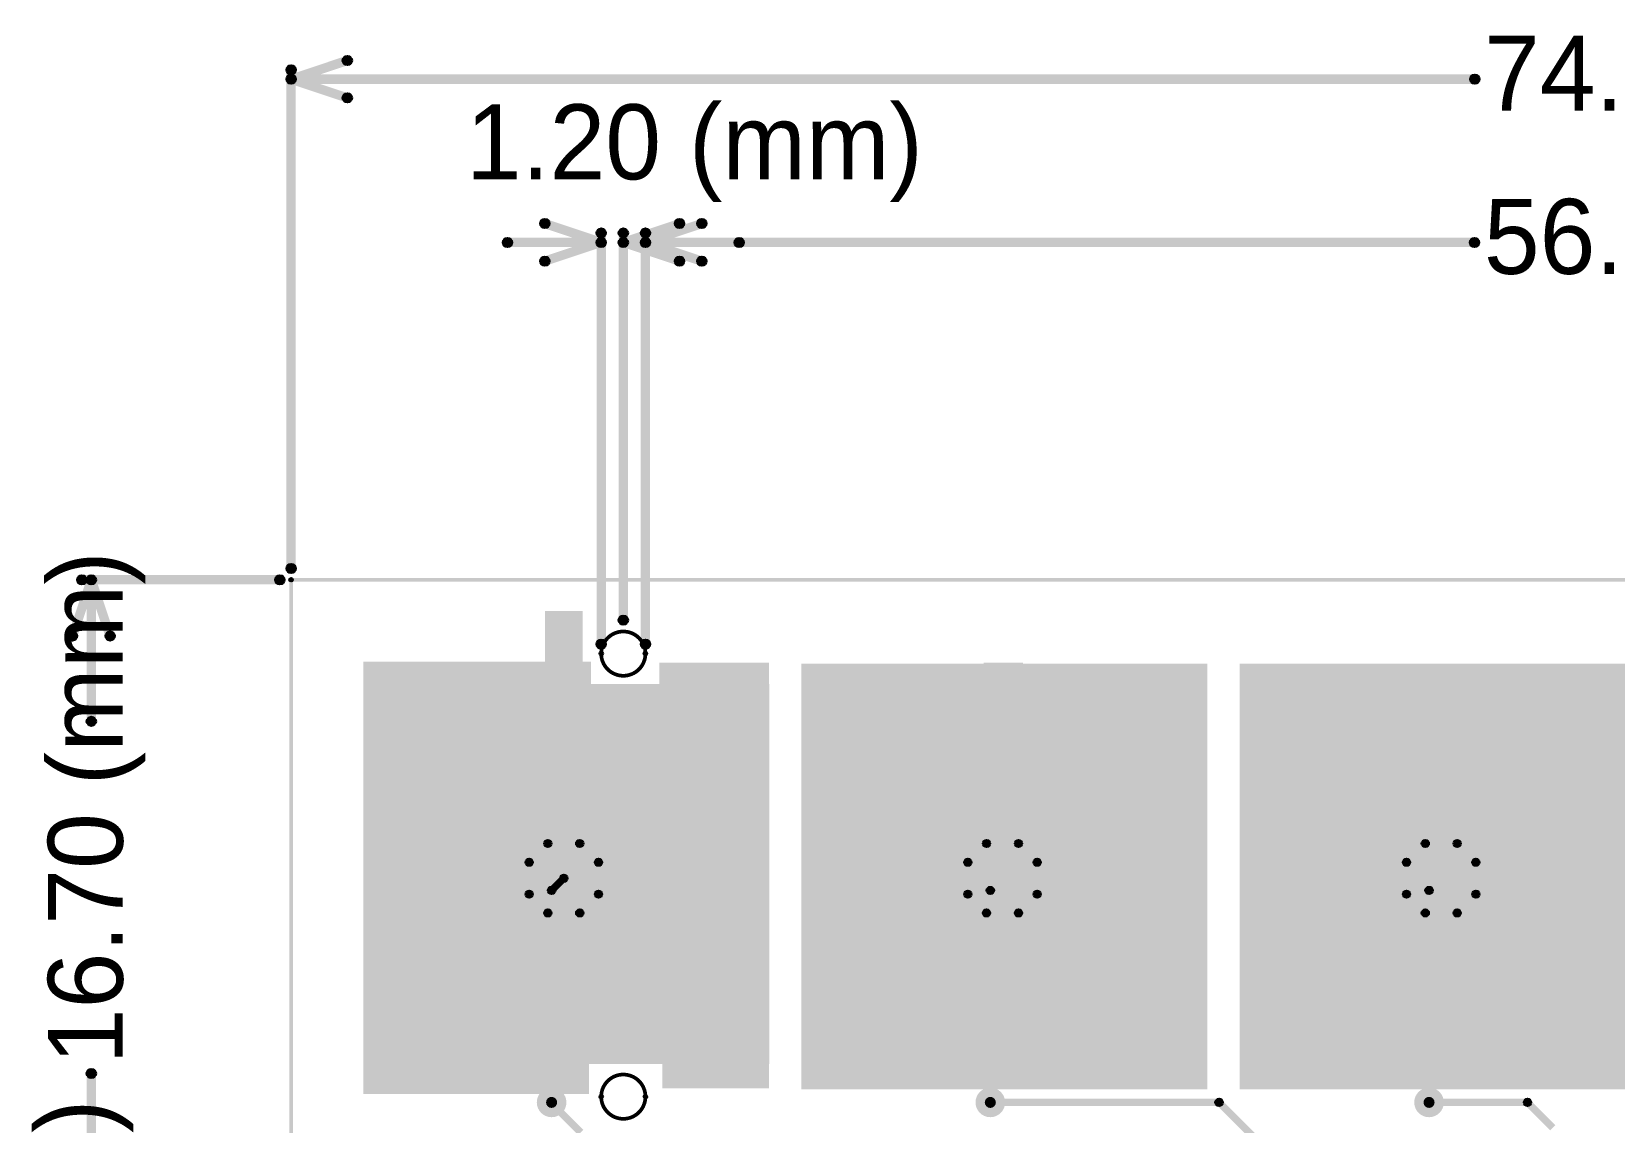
# Model space of a CAD drawing. Header units: millimetres. Extents: x 2.38 to 5.72, y -0.36 to 1.72.
# Drawn here: x 2.375 to 4.064, y 0.555 to 1.718 of the extents above; entities that cross this region are included whole.
import ezdxf

# ---------------------------------------------------------------- set-up
doc = ezdxf.new("R2010")
doc.units = ezdxf.units.MM
doc.header["$MEASUREMENT"] = 0
for name, color, linetype in [('BottomLayer', 5, 'Continuous'), ('BottomOverlay', 54, 'Continuous'), ('BottomSolder', 6, 'Continuous'), ('Mechanical1', 6, 'Continuous'), ('Mechanical2', 216, 'Continuous'), ('MultiLayer', 9, 'Continuous'), ('TopLayer', 1, 'Continuous'), ('TopOverlay', 2, 'Continuous'), ('TopPaste', 8, 'Continuous'), ('TopSolder', 216, 'Continuous'), ('ViaHoleLayer', 16, 'Continuous')]:
    doc.layers.add(name, color=color, linetype=linetype)

# ---------------------------------------------------------------- blocks, each defined once
blk = doc.blocks.new('TEST_POINT_17')
at = {"layer": 'TopLayer'}
blk.add_hatch(color=1, dxfattribs=at).paths.add_polyline_path([(0.015, 0.03), (-0.015, 0.03), (-0.03, 0.015), (-0.03, -0.015), (-0.015, -0.03), (0.015, -0.03), (0.03, -0.015), (0.03, 0.015)])
at = {"layer": 'TopOverlay'}
for points in [[(-0.0342, 0.0142), (-0.0398, 0.0198), (-0.0198, 0.0398), (-0.0142, 0.0342)], [(-0.017, 0.0331), (-0.017, 0.0409), (0.017, 0.0409), (0.017, 0.0331)], [(-0.017, 0.0331), (-0.017, 0.0409), (0.017, 0.0409), (0.017, 0.0331)], [(0.0142, 0.0342), (0.0198, 0.0398), (0.0398, 0.0198), (0.0342, 0.0142)], [(-0.0331, -0.017), (-0.0409, -0.017), (-0.0409, 0.017), (-0.0331, 0.017)], [(0.0409, -0.017), (0.0331, -0.017), (0.0331, 0.017), (0.0409, 0.017)], [(-0.0398, -0.0198), (-0.0342, -0.0142), (-0.0142, -0.0342), (-0.0198, -0.0398)], [(0.0198, -0.0398), (0.0142, -0.0342), (0.0342, -0.0142), (0.0398, -0.0198)], [(-0.017, -0.0409), (-0.017, -0.0331), (0.017, -0.0331), (0.017, -0.0409)], [(-0.017, -0.0409), (-0.017, -0.0331), (0.017, -0.0331), (0.017, -0.0409)]]:
    blk.add_hatch(color=2, dxfattribs=at).paths.add_polyline_path(points)
h = blk.add_hatch(color=2, dxfattribs=at)
edge = h.paths.add_edge_path()
edge.add_arc((-0.017, 0.037), 0.00394, 0, 360)
h = blk.add_hatch(color=2, dxfattribs=at)
edge = h.paths.add_edge_path()
edge.add_arc((-0.017, 0.037), 0.00394, 0, 360)
h = blk.add_hatch(color=2, dxfattribs=at)
edge = h.paths.add_edge_path()
edge.add_arc((-0.017, 0.037), 0.00394, 0, 360)
h = blk.add_hatch(color=2, dxfattribs=at)
edge = h.paths.add_edge_path()
edge.add_arc((0.017, 0.037), 0.00394, 0, 360)
h = blk.add_hatch(color=2, dxfattribs=at)
edge = h.paths.add_edge_path()
edge.add_arc((0.017, 0.037), 0.00394, 0, 360)
h = blk.add_hatch(color=2, dxfattribs=at)
edge = h.paths.add_edge_path()
edge.add_arc((0.017, 0.037), 0.00394, 0, 360)
h = blk.add_hatch(color=2, dxfattribs=at)
edge = h.paths.add_edge_path()
edge.add_arc((-0.037, 0.017), 0.00394, 0, 360)
h = blk.add_hatch(color=2, dxfattribs=at)
edge = h.paths.add_edge_path()
edge.add_arc((-0.037, 0.017), 0.00394, 0, 360)
h = blk.add_hatch(color=2, dxfattribs=at)
edge = h.paths.add_edge_path()
edge.add_arc((0.037, 0.017), 0.00394, 0, 360)
h = blk.add_hatch(color=2, dxfattribs=at)
edge = h.paths.add_edge_path()
edge.add_arc((0.037, 0.017), 0.00394, 0, 360)
h = blk.add_hatch(color=2, dxfattribs=at)
edge = h.paths.add_edge_path()
edge.add_arc((-0.037, -0.017), 0.00394, 0, 360)
h = blk.add_hatch(color=2, dxfattribs=at)
edge = h.paths.add_edge_path()
edge.add_arc((-0.037, -0.017), 0.00394, 0, 360)
h = blk.add_hatch(color=2, dxfattribs=at)
edge = h.paths.add_edge_path()
edge.add_arc((0.037, -0.017), 0.00394, 0, 360)
h = blk.add_hatch(color=2, dxfattribs=at)
edge = h.paths.add_edge_path()
edge.add_arc((0.037, -0.017), 0.00394, 0, 360)
h = blk.add_hatch(color=2, dxfattribs=at)
edge = h.paths.add_edge_path()
edge.add_arc((-0.017, -0.037), 0.00394, 0, 360)
h = blk.add_hatch(color=2, dxfattribs=at)
edge = h.paths.add_edge_path()
edge.add_arc((-0.017, -0.037), 0.00394, 0, 360)
h = blk.add_hatch(color=2, dxfattribs=at)
edge = h.paths.add_edge_path()
edge.add_arc((-0.017, -0.037), 0.00394, 0, 360)
h = blk.add_hatch(color=2, dxfattribs=at)
edge = h.paths.add_edge_path()
edge.add_arc((0.017, -0.037), 0.00394, 0, 360)
h = blk.add_hatch(color=2, dxfattribs=at)
edge = h.paths.add_edge_path()
edge.add_arc((0.017, -0.037), 0.00394, 0, 360)
h = blk.add_hatch(color=2, dxfattribs=at)
edge = h.paths.add_edge_path()
edge.add_arc((0.017, -0.037), 0.00394, 0, 360)
at = {"layer": 'TopPaste'}
blk.add_hatch(color=8, dxfattribs=at).paths.add_polyline_path([(0.015, 0.03), (-0.015, 0.03), (-0.03, 0.015), (-0.03, -0.015), (-0.015, -0.03), (0.015, -0.03), (0.03, -0.015), (0.03, 0.015)])
at = {"layer": 'TopSolder'}
blk.add_hatch(color=216, dxfattribs=at).paths.add_polyline_path([(0.017, 0.034), (-0.017, 0.034), (-0.034, 0.017), (-0.034, -0.017), (-0.017, -0.034), (0.017, -0.034), (0.034, -0.017), (0.034, 0.017)])
at = {"layer": 'TopOverlay'}
for centre in [(-0.017, 0.037), (-0.017, 0.037), (-0.017, 0.037), (0.017, 0.037), (0.017, 0.037), (0.017, 0.037), (-0.037, 0.017), (-0.037, 0.017), (0.037, 0.017), (0.037, 0.017), (-0.037, -0.017), (-0.037, -0.017), (0.037, -0.017), (0.037, -0.017), (-0.017, -0.037), (-0.017, -0.037), (-0.017, -0.037), (0.017, -0.037), (0.017, -0.037), (0.017, -0.037)]:
    blk.add_circle(centre, 0.00394, dxfattribs=at)
blk = doc.blocks.new('TEST_POINT_18')
at = {"layer": 'TopLayer'}
blk.add_hatch(color=1, dxfattribs=at).paths.add_polyline_path([(0.015, 0.03), (-0.015, 0.03), (-0.03, 0.015), (-0.03, -0.015), (-0.015, -0.03), (0.015, -0.03), (0.03, -0.015), (0.03, 0.015)])
at = {"layer": 'TopOverlay'}
for points in [[(-0.0342, 0.0142), (-0.0398, 0.0198), (-0.0198, 0.0398), (-0.0142, 0.0342)], [(-0.017, 0.0331), (-0.017, 0.0409), (0.017, 0.0409), (0.017, 0.0331)], [(-0.017, 0.0331), (-0.017, 0.0409), (0.017, 0.0409), (0.017, 0.0331)], [(0.0142, 0.0342), (0.0198, 0.0398), (0.0398, 0.0198), (0.0342, 0.0142)], [(-0.0331, -0.017), (-0.0409, -0.017), (-0.0409, 0.017), (-0.0331, 0.017)], [(0.0409, -0.017), (0.0331, -0.017), (0.0331, 0.017), (0.0409, 0.017)], [(-0.0398, -0.0198), (-0.0342, -0.0142), (-0.0142, -0.0342), (-0.0198, -0.0398)], [(0.0198, -0.0398), (0.0142, -0.0342), (0.0342, -0.0142), (0.0398, -0.0198)], [(-0.017, -0.0409), (-0.017, -0.0331), (0.017, -0.0331), (0.017, -0.0409)], [(-0.017, -0.0409), (-0.017, -0.0331), (0.017, -0.0331), (0.017, -0.0409)]]:
    blk.add_hatch(color=2, dxfattribs=at).paths.add_polyline_path(points)
h = blk.add_hatch(color=2, dxfattribs=at)
edge = h.paths.add_edge_path()
edge.add_arc((-0.017, 0.037), 0.00394, 0, 360)
h = blk.add_hatch(color=2, dxfattribs=at)
edge = h.paths.add_edge_path()
edge.add_arc((-0.017, 0.037), 0.00394, 0, 360)
h = blk.add_hatch(color=2, dxfattribs=at)
edge = h.paths.add_edge_path()
edge.add_arc((-0.017, 0.037), 0.00394, 0, 360)
h = blk.add_hatch(color=2, dxfattribs=at)
edge = h.paths.add_edge_path()
edge.add_arc((0.017, 0.037), 0.00394, 0, 360)
h = blk.add_hatch(color=2, dxfattribs=at)
edge = h.paths.add_edge_path()
edge.add_arc((0.017, 0.037), 0.00394, 0, 360)
h = blk.add_hatch(color=2, dxfattribs=at)
edge = h.paths.add_edge_path()
edge.add_arc((0.017, 0.037), 0.00394, 0, 360)
h = blk.add_hatch(color=2, dxfattribs=at)
edge = h.paths.add_edge_path()
edge.add_arc((-0.037, 0.017), 0.00394, 0, 360)
h = blk.add_hatch(color=2, dxfattribs=at)
edge = h.paths.add_edge_path()
edge.add_arc((-0.037, 0.017), 0.00394, 0, 360)
h = blk.add_hatch(color=2, dxfattribs=at)
edge = h.paths.add_edge_path()
edge.add_arc((0.037, 0.017), 0.00394, 0, 360)
h = blk.add_hatch(color=2, dxfattribs=at)
edge = h.paths.add_edge_path()
edge.add_arc((0.037, 0.017), 0.00394, 0, 360)
h = blk.add_hatch(color=2, dxfattribs=at)
edge = h.paths.add_edge_path()
edge.add_arc((-0.037, -0.017), 0.00394, 0, 360)
h = blk.add_hatch(color=2, dxfattribs=at)
edge = h.paths.add_edge_path()
edge.add_arc((-0.037, -0.017), 0.00394, 0, 360)
h = blk.add_hatch(color=2, dxfattribs=at)
edge = h.paths.add_edge_path()
edge.add_arc((0.037, -0.017), 0.00394, 0, 360)
h = blk.add_hatch(color=2, dxfattribs=at)
edge = h.paths.add_edge_path()
edge.add_arc((0.037, -0.017), 0.00394, 0, 360)
h = blk.add_hatch(color=2, dxfattribs=at)
edge = h.paths.add_edge_path()
edge.add_arc((-0.017, -0.037), 0.00394, 0, 360)
h = blk.add_hatch(color=2, dxfattribs=at)
edge = h.paths.add_edge_path()
edge.add_arc((-0.017, -0.037), 0.00394, 0, 360)
h = blk.add_hatch(color=2, dxfattribs=at)
edge = h.paths.add_edge_path()
edge.add_arc((-0.017, -0.037), 0.00394, 0, 360)
h = blk.add_hatch(color=2, dxfattribs=at)
edge = h.paths.add_edge_path()
edge.add_arc((0.017, -0.037), 0.00394, 0, 360)
h = blk.add_hatch(color=2, dxfattribs=at)
edge = h.paths.add_edge_path()
edge.add_arc((0.017, -0.037), 0.00394, 0, 360)
h = blk.add_hatch(color=2, dxfattribs=at)
edge = h.paths.add_edge_path()
edge.add_arc((0.017, -0.037), 0.00394, 0, 360)
at = {"layer": 'TopPaste'}
blk.add_hatch(color=8, dxfattribs=at).paths.add_polyline_path([(0.015, 0.03), (-0.015, 0.03), (-0.03, 0.015), (-0.03, -0.015), (-0.015, -0.03), (0.015, -0.03), (0.03, -0.015), (0.03, 0.015)])
at = {"layer": 'TopSolder'}
blk.add_hatch(color=216, dxfattribs=at).paths.add_polyline_path([(0.017, 0.034), (-0.017, 0.034), (-0.034, 0.017), (-0.034, -0.017), (-0.017, -0.034), (0.017, -0.034), (0.034, -0.017), (0.034, 0.017)])
at = {"layer": 'TopOverlay'}
for centre in [(-0.017, 0.037), (-0.017, 0.037), (-0.017, 0.037), (0.017, 0.037), (0.017, 0.037), (0.017, 0.037), (-0.037, 0.017), (-0.037, 0.017), (0.037, 0.017), (0.037, 0.017), (-0.037, -0.017), (-0.037, -0.017), (0.037, -0.017), (0.037, -0.017), (-0.017, -0.037), (-0.017, -0.037), (-0.017, -0.037), (0.017, -0.037), (0.017, -0.037), (0.017, -0.037)]:
    blk.add_circle(centre, 0.00394, dxfattribs=at)
blk = doc.blocks.new('TEST_POINT_19')
at = {"layer": 'TopLayer'}
blk.add_hatch(color=1, dxfattribs=at).paths.add_polyline_path([(0.015, 0.03), (-0.015, 0.03), (-0.03, 0.015), (-0.03, -0.015), (-0.015, -0.03), (0.015, -0.03), (0.03, -0.015), (0.03, 0.015)])
at = {"layer": 'TopOverlay'}
for points in [[(-0.0342, 0.0142), (-0.0398, 0.0198), (-0.0198, 0.0398), (-0.0142, 0.0342)], [(-0.017, 0.0331), (-0.017, 0.0409), (0.017, 0.0409), (0.017, 0.0331)], [(-0.017, 0.0331), (-0.017, 0.0409), (0.017, 0.0409), (0.017, 0.0331)], [(0.0142, 0.0342), (0.0198, 0.0398), (0.0398, 0.0198), (0.0342, 0.0142)], [(-0.0331, -0.017), (-0.0409, -0.017), (-0.0409, 0.017), (-0.0331, 0.017)], [(0.0409, -0.017), (0.0331, -0.017), (0.0331, 0.017), (0.0409, 0.017)], [(-0.0398, -0.0198), (-0.0342, -0.0142), (-0.0142, -0.0342), (-0.0198, -0.0398)], [(0.0198, -0.0398), (0.0142, -0.0342), (0.0342, -0.0142), (0.0398, -0.0198)], [(-0.017, -0.0409), (-0.017, -0.0331), (0.017, -0.0331), (0.017, -0.0409)], [(-0.017, -0.0409), (-0.017, -0.0331), (0.017, -0.0331), (0.017, -0.0409)]]:
    blk.add_hatch(color=2, dxfattribs=at).paths.add_polyline_path(points)
h = blk.add_hatch(color=2, dxfattribs=at)
edge = h.paths.add_edge_path()
edge.add_arc((-0.017, 0.037), 0.00394, 0, 360)
h = blk.add_hatch(color=2, dxfattribs=at)
edge = h.paths.add_edge_path()
edge.add_arc((-0.017, 0.037), 0.00394, 0, 360)
h = blk.add_hatch(color=2, dxfattribs=at)
edge = h.paths.add_edge_path()
edge.add_arc((-0.017, 0.037), 0.00394, 0, 360)
h = blk.add_hatch(color=2, dxfattribs=at)
edge = h.paths.add_edge_path()
edge.add_arc((0.017, 0.037), 0.00394, 0, 360)
h = blk.add_hatch(color=2, dxfattribs=at)
edge = h.paths.add_edge_path()
edge.add_arc((0.017, 0.037), 0.00394, 0, 360)
h = blk.add_hatch(color=2, dxfattribs=at)
edge = h.paths.add_edge_path()
edge.add_arc((0.017, 0.037), 0.00394, 0, 360)
h = blk.add_hatch(color=2, dxfattribs=at)
edge = h.paths.add_edge_path()
edge.add_arc((-0.037, 0.017), 0.00394, 0, 360)
h = blk.add_hatch(color=2, dxfattribs=at)
edge = h.paths.add_edge_path()
edge.add_arc((-0.037, 0.017), 0.00394, 0, 360)
h = blk.add_hatch(color=2, dxfattribs=at)
edge = h.paths.add_edge_path()
edge.add_arc((0.037, 0.017), 0.00394, 0, 360)
h = blk.add_hatch(color=2, dxfattribs=at)
edge = h.paths.add_edge_path()
edge.add_arc((0.037, 0.017), 0.00394, 0, 360)
h = blk.add_hatch(color=2, dxfattribs=at)
edge = h.paths.add_edge_path()
edge.add_arc((-0.037, -0.017), 0.00394, 0, 360)
h = blk.add_hatch(color=2, dxfattribs=at)
edge = h.paths.add_edge_path()
edge.add_arc((-0.037, -0.017), 0.00394, 0, 360)
h = blk.add_hatch(color=2, dxfattribs=at)
edge = h.paths.add_edge_path()
edge.add_arc((0.037, -0.017), 0.00394, 0, 360)
h = blk.add_hatch(color=2, dxfattribs=at)
edge = h.paths.add_edge_path()
edge.add_arc((0.037, -0.017), 0.00394, 0, 360)
h = blk.add_hatch(color=2, dxfattribs=at)
edge = h.paths.add_edge_path()
edge.add_arc((-0.017, -0.037), 0.00394, 0, 360)
h = blk.add_hatch(color=2, dxfattribs=at)
edge = h.paths.add_edge_path()
edge.add_arc((-0.017, -0.037), 0.00394, 0, 360)
h = blk.add_hatch(color=2, dxfattribs=at)
edge = h.paths.add_edge_path()
edge.add_arc((-0.017, -0.037), 0.00394, 0, 360)
h = blk.add_hatch(color=2, dxfattribs=at)
edge = h.paths.add_edge_path()
edge.add_arc((0.017, -0.037), 0.00394, 0, 360)
h = blk.add_hatch(color=2, dxfattribs=at)
edge = h.paths.add_edge_path()
edge.add_arc((0.017, -0.037), 0.00394, 0, 360)
h = blk.add_hatch(color=2, dxfattribs=at)
edge = h.paths.add_edge_path()
edge.add_arc((0.017, -0.037), 0.00394, 0, 360)
at = {"layer": 'TopPaste'}
blk.add_hatch(color=8, dxfattribs=at).paths.add_polyline_path([(0.015, 0.03), (-0.015, 0.03), (-0.03, 0.015), (-0.03, -0.015), (-0.015, -0.03), (0.015, -0.03), (0.03, -0.015), (0.03, 0.015)])
at = {"layer": 'TopSolder'}
blk.add_hatch(color=216, dxfattribs=at).paths.add_polyline_path([(0.017, 0.034), (-0.017, 0.034), (-0.034, 0.017), (-0.034, -0.017), (-0.017, -0.034), (0.017, -0.034), (0.034, -0.017), (0.034, 0.017)])
at = {"layer": 'TopOverlay'}
for centre in [(-0.017, 0.037), (-0.017, 0.037), (-0.017, 0.037), (0.017, 0.037), (0.017, 0.037), (0.017, 0.037), (-0.037, 0.017), (-0.037, 0.017), (0.037, 0.017), (0.037, 0.017), (-0.037, -0.017), (-0.037, -0.017), (0.037, -0.017), (0.037, -0.017), (-0.017, -0.037), (-0.017, -0.037), (-0.017, -0.037), (0.017, -0.037), (0.017, -0.037), (0.017, -0.037)]:
    blk.add_circle(centre, 0.00394, dxfattribs=at)

msp = doc.modelspace()

# ---------------------------------------------------------------- hatches: boundary and pattern name
at = {"layer": 'BottomLayer'}
h = msp.add_hatch(color=5, dxfattribs=at)
edge = h.paths.add_edge_path()
edge.add_arc((2.93, 0.576), 0.0118, 0, 360)
h = msp.add_hatch(color=5, dxfattribs=at)
edge = h.paths.add_edge_path()
edge.add_arc((2.93, 0.576), 0.004, 0, 360)
h = msp.add_hatch(color=5, dxfattribs=at)
edge = h.paths.add_edge_path()
edge.add_arc((2.93, 0.575), 0.004, 0, 360)
h = msp.add_hatch(color=5, dxfattribs=at)
edge = h.paths.add_edge_path()
edge.add_arc((2.93, 0.575), 0.004, 0, 360)
for points in [[(2.934, 0.575), (2.926, 0.575), (2.926, 0.576), (2.934, 0.576)], [(2.9272, 0.5722), (2.9328, 0.5778), (2.9638, 0.5468), (2.9582, 0.5412)], [(3.398, 0.572), (3.398, 0.58), (3.642, 0.58), (3.642, 0.572)], [(3.6392, 0.5732), (3.6448, 0.5788), (3.6848, 0.5388), (3.6792, 0.5332)], [(3.866, 0.572), (3.866, 0.58), (3.971, 0.58), (3.971, 0.572)], [(3.9682, 0.5732), (3.9738, 0.5788), (4.0008, 0.5518), (3.9952, 0.5462)]]:
    msp.add_hatch(color=5, dxfattribs=at).paths.add_polyline_path(points)
h = msp.add_hatch(color=5, dxfattribs=at)
edge = h.paths.add_edge_path()
edge.add_arc((3.398, 0.576), 0.0118, 0, 360)
h = msp.add_hatch(color=5, dxfattribs=at)
edge = h.paths.add_edge_path()
edge.add_arc((3.398, 0.576), 0.004, 0, 360)
h = msp.add_hatch(color=5, dxfattribs=at)
edge = h.paths.add_edge_path()
edge.add_arc((3.642, 0.576), 0.004, 0, 360)
h = msp.add_hatch(color=5, dxfattribs=at)
edge = h.paths.add_edge_path()
edge.add_arc((3.642, 0.576), 0.004, 0, 360)
h = msp.add_hatch(color=5, dxfattribs=at)
edge = h.paths.add_edge_path()
edge.add_arc((3.866, 0.576), 0.0118, 0, 360)
h = msp.add_hatch(color=5, dxfattribs=at)
edge = h.paths.add_edge_path()
edge.add_arc((3.866, 0.576), 0.004, 0, 360)
h = msp.add_hatch(color=5, dxfattribs=at)
edge = h.paths.add_edge_path()
edge.add_arc((3.971, 0.576), 0.004, 0, 360)
h = msp.add_hatch(color=5, dxfattribs=at)
edge = h.paths.add_edge_path()
edge.add_arc((3.971, 0.576), 0.004, 0, 360)
at = {"layer": 'BottomOverlay'}
for points in [[(2.923, 0.845), (2.963, 0.845), (2.963, 1.093), (2.923, 1.093)], [(3.391, 0.852), (3.433, 0.852), (3.433, 1.045), (3.391, 1.045)], [(3.86, 0.852), (3.899, 0.852), (3.899, 1.015), (3.86, 1.015)]]:
    msp.add_hatch(color=54, dxfattribs=at).paths.add_polyline_path(points)
at = {"layer": 'BottomSolder'}
h = msp.add_hatch(color=6, dxfattribs=at)
edge = h.paths.add_edge_path()
edge.add_arc((2.93, 0.576), 0.0158, 0, 360)
h = msp.add_hatch(color=6, dxfattribs=at)
edge = h.paths.add_edge_path()
edge.add_arc((3.398, 0.576), 0.0158, 0, 360)
h = msp.add_hatch(color=6, dxfattribs=at)
edge = h.paths.add_edge_path()
edge.add_arc((3.866, 0.576), 0.0158, 0, 360)
at = {"layer": 'Mechanical1'}
for points in [[(2.6537, 1.6623), (2.6506, 1.6717), (2.7106, 1.6917), (2.7137, 1.6823)], [(2.6571, 1.1452), (2.6471, 1.1452), (2.6471, 1.677), (2.6571, 1.677)], [(2.6506, 1.6623), (2.6537, 1.6717), (2.7137, 1.6517), (2.7106, 1.6423)], [(2.6521, 1.662), (2.6521, 1.672), (3.9147, 1.672), (3.9147, 1.662)], [(2.9213, 1.5083), (2.9244, 1.5177), (2.9844, 1.4977), (2.9813, 1.4883)], [(2.9879, 1.0645), (2.9779, 1.0645), (2.9779, 1.503), (2.9879, 1.503)], [(3.0115, 1.0901), (3.0015, 1.0901), (3.0015, 1.503), (3.0115, 1.503)], [(3.0081, 1.4883), (3.0049, 1.4977), (3.0649, 1.5177), (3.0681, 1.5083)], [(3.0351, 1.0645), (3.0251, 1.0645), (3.0251, 1.503), (3.0351, 1.503)], [(3.0317, 1.4883), (3.0285, 1.4977), (3.0885, 1.5177), (3.0917, 1.5083)], [(2.8829, 1.488), (2.8829, 1.498), (2.9829, 1.498), (2.9829, 1.488)], [(2.9244, 1.4683), (2.9213, 1.4777), (2.9813, 1.4977), (2.9844, 1.4883)], [(3.0049, 1.4883), (3.0081, 1.4977), (3.0681, 1.4777), (3.0649, 1.4683)], [(3.0065, 1.488), (3.0065, 1.498), (3.9145, 1.498), (3.9145, 1.488)], [(3.0285, 1.4883), (3.0317, 1.4977), (3.0917, 1.4777), (3.0885, 1.4683)], [(3.0301, 1.488), (3.0301, 1.498), (3.1301, 1.498), (3.1301, 1.488)], [(2.4237, 1.0717), (2.4143, 1.0748), (2.4343, 1.1348), (2.4437, 1.1317)], [(2.429, 1.1283), (2.429, 1.1383), (2.6402, 1.1383), (2.6402, 1.1283)], [(2.444, 0.9823), (2.434, 0.9823), (2.434, 1.1333), (2.444, 1.1333)], [(2.4343, 1.1317), (2.4437, 1.1348), (2.4637, 1.0748), (2.4543, 1.0717)], [(2.444, 0.4758), (2.434, 0.4758), (2.434, 0.6067), (2.444, 0.6067)]]:
    msp.add_hatch(color=6, dxfattribs=at).paths.add_polyline_path(points)
h = msp.add_hatch(color=6, dxfattribs=at)
edge = h.paths.add_edge_path()
edge.add_arc((2.7121, 1.687), 0.005, 0, 360)
h = msp.add_hatch(color=6, dxfattribs=at)
edge = h.paths.add_edge_path()
edge.add_arc((2.6521, 1.677), 0.005, 0, 360)
h = msp.add_hatch(color=6, dxfattribs=at)
edge = h.paths.add_edge_path()
edge.add_arc((2.6521, 1.667), 0.005, 0, 360)
h = msp.add_hatch(color=6, dxfattribs=at)
edge = h.paths.add_edge_path()
edge.add_arc((2.6521, 1.667), 0.005, 0, 360)
h = msp.add_hatch(color=6, dxfattribs=at)
edge = h.paths.add_edge_path()
edge.add_arc((2.6521, 1.667), 0.005, 0, 360)
h = msp.add_hatch(color=6, dxfattribs=at)
edge = h.paths.add_edge_path()
edge.add_arc((3.9147, 1.667), 0.005, 0, 360)
h = msp.add_hatch(color=6, dxfattribs=at)
edge = h.paths.add_edge_path()
edge.add_arc((2.7121, 1.647), 0.005, 0, 360)
h = msp.add_hatch(color=6, dxfattribs=at)
edge = h.paths.add_edge_path()
edge.add_arc((2.9229, 1.513), 0.005, 0, 360)
h = msp.add_hatch(color=6, dxfattribs=at)
edge = h.paths.add_edge_path()
edge.add_arc((2.9829, 1.503), 0.005, 0, 360)
h = msp.add_hatch(color=6, dxfattribs=at)
edge = h.paths.add_edge_path()
edge.add_arc((3.0065, 1.503), 0.005, 0, 360)
h = msp.add_hatch(color=6, dxfattribs=at)
edge = h.paths.add_edge_path()
edge.add_arc((3.0301, 1.503), 0.005, 0, 360)
h = msp.add_hatch(color=6, dxfattribs=at)
edge = h.paths.add_edge_path()
edge.add_arc((3.0665, 1.513), 0.005, 0, 360)
h = msp.add_hatch(color=6, dxfattribs=at)
edge = h.paths.add_edge_path()
edge.add_arc((3.0901, 1.513), 0.005, 0, 360)
h = msp.add_hatch(color=6, dxfattribs=at)
edge = h.paths.add_edge_path()
edge.add_arc((2.8829, 1.493), 0.005, 0, 360)
h = msp.add_hatch(color=6, dxfattribs=at)
edge = h.paths.add_edge_path()
edge.add_arc((2.9829, 1.493), 0.005, 0, 360)
h = msp.add_hatch(color=6, dxfattribs=at)
edge = h.paths.add_edge_path()
edge.add_arc((2.9829, 1.493), 0.005, 0, 360)
h = msp.add_hatch(color=6, dxfattribs=at)
edge = h.paths.add_edge_path()
edge.add_arc((2.9829, 1.493), 0.005, 0, 360)
h = msp.add_hatch(color=6, dxfattribs=at)
edge = h.paths.add_edge_path()
edge.add_arc((3.0065, 1.493), 0.005, 0, 360)
h = msp.add_hatch(color=6, dxfattribs=at)
edge = h.paths.add_edge_path()
edge.add_arc((3.0065, 1.493), 0.005, 0, 360)
h = msp.add_hatch(color=6, dxfattribs=at)
edge = h.paths.add_edge_path()
edge.add_arc((3.0065, 1.493), 0.005, 0, 360)
h = msp.add_hatch(color=6, dxfattribs=at)
edge = h.paths.add_edge_path()
edge.add_arc((3.0301, 1.493), 0.005, 0, 360)
h = msp.add_hatch(color=6, dxfattribs=at)
edge = h.paths.add_edge_path()
edge.add_arc((3.0301, 1.493), 0.005, 0, 360)
h = msp.add_hatch(color=6, dxfattribs=at)
edge = h.paths.add_edge_path()
edge.add_arc((3.0301, 1.493), 0.005, 0, 360)
h = msp.add_hatch(color=6, dxfattribs=at)
edge = h.paths.add_edge_path()
edge.add_arc((3.1301, 1.493), 0.005, 0, 360)
h = msp.add_hatch(color=6, dxfattribs=at)
edge = h.paths.add_edge_path()
edge.add_arc((3.9145, 1.493), 0.005, 0, 360)
h = msp.add_hatch(color=6, dxfattribs=at)
edge = h.paths.add_edge_path()
edge.add_arc((2.9229, 1.473), 0.005, 0, 360)
h = msp.add_hatch(color=6, dxfattribs=at)
edge = h.paths.add_edge_path()
edge.add_arc((3.0665, 1.473), 0.005, 0, 360)
h = msp.add_hatch(color=6, dxfattribs=at)
edge = h.paths.add_edge_path()
edge.add_arc((3.0901, 1.473), 0.005, 0, 360)
h = msp.add_hatch(color=6, dxfattribs=at)
edge = h.paths.add_edge_path()
edge.add_arc((2.6521, 1.1452), 0.005, 0, 360)
h = msp.add_hatch(color=6, dxfattribs=at)
edge = h.paths.add_edge_path()
edge.add_arc((2.429, 1.1333), 0.005, 0, 360)
h = msp.add_hatch(color=6, dxfattribs=at)
edge = h.paths.add_edge_path()
edge.add_arc((2.439, 1.1333), 0.005, 0, 360)
h = msp.add_hatch(color=6, dxfattribs=at)
edge = h.paths.add_edge_path()
edge.add_arc((2.439, 1.1333), 0.005, 0, 360)
h = msp.add_hatch(color=6, dxfattribs=at)
edge = h.paths.add_edge_path()
edge.add_arc((2.439, 1.1333), 0.005, 0, 360)
h = msp.add_hatch(color=6, dxfattribs=at)
edge = h.paths.add_edge_path()
edge.add_arc((2.6402, 1.1333), 0.005, 0, 360)
h = msp.add_hatch(color=6, dxfattribs=at)
edge = h.paths.add_edge_path()
edge.add_arc((3.0065, 1.0901), 0.005, 0, 360)
h = msp.add_hatch(color=6, dxfattribs=at)
edge = h.paths.add_edge_path()
edge.add_arc((2.419, 1.0733), 0.005, 0, 360)
h = msp.add_hatch(color=6, dxfattribs=at)
edge = h.paths.add_edge_path()
edge.add_arc((2.459, 1.0733), 0.005, 0, 360)
h = msp.add_hatch(color=6, dxfattribs=at)
edge = h.paths.add_edge_path()
edge.add_arc((2.9829, 1.0645), 0.005, 0, 360)
h = msp.add_hatch(color=6, dxfattribs=at)
edge = h.paths.add_edge_path()
edge.add_arc((3.0301, 1.0645), 0.005, 0, 360)
h = msp.add_hatch(color=6, dxfattribs=at)
edge = h.paths.add_edge_path()
edge.add_arc((2.439, 0.9823), 0.005, 0, 360)
h = msp.add_hatch(color=6, dxfattribs=at)
edge = h.paths.add_edge_path()
edge.add_arc((2.439, 0.6067), 0.005, 0, 360)
at = {"layer": 'Mechanical2'}
h = msp.add_hatch(color=216, dxfattribs=at)
edge = h.paths.add_edge_path()
edge.add_arc((2.6521, 1.1333), 0.00197, 0, 360)
h = msp.add_hatch(color=216, dxfattribs=at)
edge = h.paths.add_edge_path()
edge.add_arc((2.6521, 1.1333), 0.00197, 0, 360)
for points in [[(2.6541, 0.4758), (2.6502, 0.4758), (2.6502, 1.1333), (2.6541, 1.1333)], [(2.6521, 1.1313), (2.6521, 1.1352), (5.5773, 1.1352), (5.5773, 1.1313)]]:
    msp.add_hatch(color=216, dxfattribs=at).paths.add_polyline_path(points)
h = msp.add_hatch(color=216, dxfattribs=at)
edge = h.paths.add_edge_path()
edge.add_arc((2.9829, 1.0545), 0.00197, 0, 360)
h = msp.add_hatch(color=216, dxfattribs=at)
edge = h.paths.add_edge_path()
edge.add_arc((3.0301, 1.0545), 0.00197, 0, 360)
h = msp.add_hatch(color=216, dxfattribs=at)
edge = h.paths.add_edge_path()
edge.add_arc((2.9829, 0.5821), 0.00197, 0, 360)
h = msp.add_hatch(color=216, dxfattribs=at)
edge = h.paths.add_edge_path()
edge.add_arc((3.0301, 0.5821), 0.00197, 0, 360)
at = {"layer": 'TopLayer'}
for points in [[(2.972, 1.046), (2.729, 1.046), (2.729, 1.013), (2.972, 1.013)], [(3.1618, 1.045), (3.045, 1.045), (3.045, 1.01), (3.1618, 1.01)], [(3.6295, 1.0439), (3.1964, 1.0439), (3.1964, 0.59), (3.6295, 0.59)], [(4.0969, 1.0439), (3.6639, 1.0439), (3.6639, 0.59), (4.0969, 0.59)], [(2.729, 0.617), (3.1621, 0.617), (3.1621, 1.022), (2.729, 1.022)], [(2.9328, 0.7992), (2.9272, 0.8048), (2.9402, 0.8178), (2.9458, 0.8122)], [(2.934, 0.576), (2.926, 0.576), (2.926, 0.802), (2.934, 0.802)], [(3.402, 0.576), (3.394, 0.576), (3.394, 0.802), (3.402, 0.802)], [(3.87, 0.576), (3.862, 0.576), (3.862, 0.802), (3.87, 0.802)], [(2.97, 0.627), (2.729, 0.627), (2.729, 0.585), (2.97, 0.585)], [(3.162, 0.626), (3.048, 0.626), (3.048, 0.591), (3.162, 0.591)]]:
    msp.add_hatch(color=1, dxfattribs=at).paths.add_polyline_path(points)
h = msp.add_hatch(color=1, dxfattribs=at)
edge = h.paths.add_edge_path()
edge.add_arc((2.943, 0.815), 0.004, 0, 360)
h = msp.add_hatch(color=1, dxfattribs=at)
edge = h.paths.add_edge_path()
edge.add_arc((2.93, 0.802), 0.004, 0, 360)
h = msp.add_hatch(color=1, dxfattribs=at)
edge = h.paths.add_edge_path()
edge.add_arc((2.93, 0.802), 0.004, 0, 360)
h = msp.add_hatch(color=1, dxfattribs=at)
edge = h.paths.add_edge_path()
edge.add_arc((3.398, 0.802), 0.004, 0, 360)
h = msp.add_hatch(color=1, dxfattribs=at)
edge = h.paths.add_edge_path()
edge.add_arc((3.866, 0.802), 0.004, 0, 360)
h = msp.add_hatch(color=1, dxfattribs=at)
edge = h.paths.add_edge_path()
edge.add_arc((2.93, 0.576), 0.0118, 0, 360)
h = msp.add_hatch(color=1, dxfattribs=at)
edge = h.paths.add_edge_path()
edge.add_arc((2.93, 0.576), 0.004, 0, 360)
h = msp.add_hatch(color=1, dxfattribs=at)
edge = h.paths.add_edge_path()
edge.add_arc((3.398, 0.576), 0.0118, 0, 360)
h = msp.add_hatch(color=1, dxfattribs=at)
edge = h.paths.add_edge_path()
edge.add_arc((3.398, 0.576), 0.004, 0, 360)
h = msp.add_hatch(color=1, dxfattribs=at)
edge = h.paths.add_edge_path()
edge.add_arc((3.866, 0.576), 0.0118, 0, 360)
h = msp.add_hatch(color=1, dxfattribs=at)
edge = h.paths.add_edge_path()
edge.add_arc((3.866, 0.576), 0.004, 0, 360)
at = {"layer": 'TopOverlay'}
for points in [[(2.923, 0.852), (2.963, 0.852), (2.963, 1.1), (2.923, 1.1)], [(3.391, 0.852), (3.433, 0.852), (3.433, 1.045), (3.391, 1.045)], [(3.859, 0.852), (3.898, 0.852), (3.898, 1.015), (3.859, 1.015)]]:
    msp.add_hatch(color=2, dxfattribs=at).paths.add_polyline_path(points)
at = {"layer": 'TopSolder'}
h = msp.add_hatch(color=216, dxfattribs=at)
edge = h.paths.add_edge_path()
edge.add_arc((2.93, 0.576), 0.0158, 0, 360)
h = msp.add_hatch(color=216, dxfattribs=at)
edge = h.paths.add_edge_path()
edge.add_arc((3.398, 0.576), 0.0158, 0, 360)
h = msp.add_hatch(color=216, dxfattribs=at)
edge = h.paths.add_edge_path()
edge.add_arc((3.866, 0.576), 0.0158, 0, 360)
at = {"layer": 'ViaHoleLayer'}
h = msp.add_hatch(color=16, dxfattribs=at)
edge = h.paths.add_edge_path()
edge.add_arc((2.93, 0.576), 0.00591, 0, 360)
h = msp.add_hatch(color=16, dxfattribs=at)
edge = h.paths.add_edge_path()
edge.add_arc((3.398, 0.576), 0.00591, 0, 360)
h = msp.add_hatch(color=16, dxfattribs=at)
edge = h.paths.add_edge_path()
edge.add_arc((3.866, 0.576), 0.00591, 0, 360)

# ---------------------------------------------------------------- linework, layer by layer
at = {"layer": 'BottomLayer'}
for centre in [(2.93, 0.576), (2.93, 0.575), (2.93, 0.575), (3.398, 0.576), (3.642, 0.576), (3.642, 0.576), (3.866, 0.576), (3.971, 0.576), (3.971, 0.576)]:
    msp.add_circle(centre, 0.004, dxfattribs=at)
at = {"layer": 'Mechanical1'}
for centre in [(2.7121, 1.687), (2.6521, 1.677), (2.6521, 1.667), (2.6521, 1.667), (2.6521, 1.667), (3.9147, 1.667), (2.7121, 1.647), (2.9229, 1.513), (2.9829, 1.503), (3.0065, 1.503), (3.0301, 1.503), (3.0665, 1.513), (3.0901, 1.513), (2.8829, 1.493), (2.9829, 1.493), (2.9829, 1.493), (2.9829, 1.493), (3.0065, 1.493), (3.0065, 1.493), (3.0065, 1.493), (3.0301, 1.493), (3.0301, 1.493), (3.0301, 1.493), (3.1301, 1.493), (3.9145, 1.493), (2.9229, 1.473), (3.0665, 1.473), (3.0901, 1.473), (2.6521, 1.1452), (2.429, 1.1333), (2.439, 1.1333), (2.439, 1.1333), (2.439, 1.1333), (2.6402, 1.1333), (3.0065, 1.0901), (2.419, 1.0733), (2.459, 1.0733), (2.9829, 1.0645), (3.0301, 1.0645), (2.439, 0.9823), (2.439, 0.6067)]:
    msp.add_circle(centre, 0.005, dxfattribs=at)
at = {"layer": 'Mechanical2', "const_width": 0.00394}
for points in [[(3.0301, 1.0545, 1), (2.9829, 1.0545, 1)], [(3.0301, 0.5821, 1), (2.9829, 0.5821, 1)]]:
    msp.add_lwpolyline(points, format="xyb", close=True, dxfattribs=at)
at = {"layer": 'Mechanical2'}
for centre in [(2.6521, 1.1333), (2.6521, 1.1333), (2.9829, 1.0545), (3.0301, 1.0545), (2.9829, 0.5821), (3.0301, 0.5821)]:
    msp.add_circle(centre, 0.00197, dxfattribs=at)
at = {"layer": 'MultiLayer'}
for p, q in [((2.9829, 1.0592), (2.9864, 1.0679)), ((2.9864, 1.0679), (2.9931, 1.0745)), ((2.9931, 1.0745), (3.0018, 1.0781)), ((3.0018, 1.0781), (3.0112, 1.0781)), ((3.0112, 1.0781), (3.0199, 1.0745)), ((3.0199, 1.0745), (3.0265, 1.0679)), ((3.0265, 1.0679), (3.0301, 1.0592)), ((2.9829, 1.0545), (2.9829, 1.0592)), ((2.9829, 1.0498), (2.9829, 1.0545)), ((2.9864, 1.0411), (2.9829, 1.0498)), ((3.0301, 1.0498), (3.0265, 1.0411)), ((3.0301, 1.0592), (3.0301, 1.0545)), ((3.0301, 1.0545), (3.0301, 1.0498)), ((2.9931, 1.0345), (2.9864, 1.0411)), ((3.0018, 1.0309), (2.9931, 1.0345)), ((3.0112, 1.0309), (3.0018, 1.0309)), ((3.0199, 1.0345), (3.0112, 1.0309)), ((3.0265, 1.0411), (3.0199, 1.0345)), ((2.9829, 0.5868), (2.9864, 0.5955)), ((2.9864, 0.5955), (2.9931, 0.6021)), ((2.9931, 0.6021), (3.0018, 0.6057)), ((3.0018, 0.6057), (3.0112, 0.6057)), ((3.0112, 0.6057), (3.0199, 0.6021)), ((3.0199, 0.6021), (3.0265, 0.5955)), ((3.0265, 0.5955), (3.0301, 0.5868)), ((2.9829, 0.5821), (2.9829, 0.5868)), ((2.9829, 0.5774), (2.9829, 0.5821)), ((2.9864, 0.5687), (2.9829, 0.5774)), ((3.0301, 0.5774), (3.0265, 0.5687)), ((3.0301, 0.5868), (3.0301, 0.5821)), ((3.0301, 0.5821), (3.0301, 0.5774)), ((2.9931, 0.5621), (2.9864, 0.5687)), ((3.0018, 0.5585), (2.9931, 0.5621)), ((3.0112, 0.5585), (3.0018, 0.5585)), ((3.0199, 0.5621), (3.0112, 0.5585)), ((3.0265, 0.5687), (3.0199, 0.5621))]:
    msp.add_line(p, q, dxfattribs=at)
at = {"layer": 'TopLayer'}
for centre in [(2.943, 0.815), (2.93, 0.802), (2.93, 0.802), (3.398, 0.802), (3.866, 0.802), (2.93, 0.576), (3.398, 0.576), (3.866, 0.576)]:
    msp.add_circle(centre, 0.004, dxfattribs=at)

# ---------------------------------------------------------------- block references
for name, p in [('TEST_POINT_17', (2.943, 0.815)), ('TEST_POINT_18', (3.411, 0.815)), ('TEST_POINT_19', (3.879, 0.815))]:
    msp.add_blockref(name, p)

# ---------------------------------------------------------------- texts
at = {"layer": 'Mechanical1'}
for s, p in [('74.30 (mm)', (3.9247, 1.6334)), ('1.20 (mm)', (2.8386, 1.5602)), ('56.30 (mm)', (3.9245, 1.4594))]:
    msp.add_text(s, height=0.08, dxfattribs=at).set_placement(p)
for s, p in [('16.70 (mm)', (2.4726, 0.6167)), ('13.00 (mm)', (2.4596, 0.0321))]:
    msp.add_text(s, height=0.08, rotation=90, dxfattribs=at).set_placement(p)

doc.saveas('drawing.dxf')
